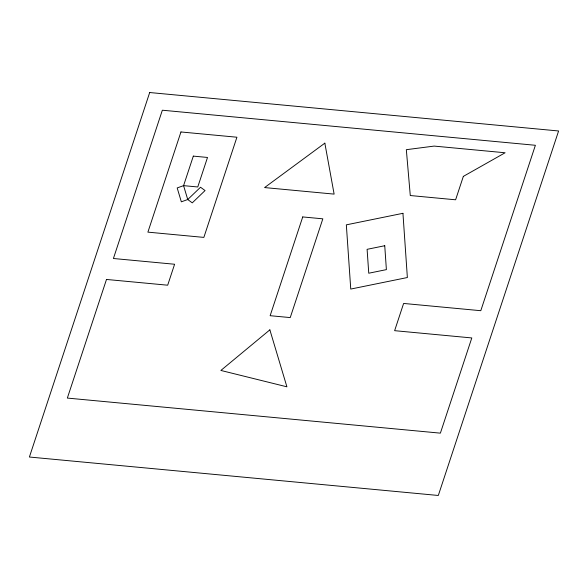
<?xml version="1.0" encoding="UTF-8"?>
<svg xmlns="http://www.w3.org/2000/svg" width="588" height="588" viewBox="0 0 588 588"><rect width="100%" height="100%" fill="white"/><g stroke="black" fill="none" stroke-linecap="round" stroke-linejoin="round"><path stroke-width="0.88" d="M149.69 92.529L29.4 457.023L438.31 495.471L558.6 130.977L149.69 92.529M106.494 279.454L67.348 398.076L440.383 433.15L471.804 337.938L394.629 330.676L403.618 303.445L480.793 310.707L535.389 145.287L162.347 110.213L113.411 258.5L174.599 264.247L167.683 285.202L106.494 279.454M180.95 131.962L147.889 232.135L203.86 237.398L236.92 137.224L180.95 131.962M193.32 156.114L183.574 185.639L187.734 199.523L192.269 202.853L205.058 190.556L200.523 187.234L187.734 199.523L181.339 201.824L177.186 187.939L183.574 185.639L197.766 186.977L207.513 157.452L193.32 156.114M302.732 216.935L270.142 315.697L290.244 317.586L322.834 218.824L302.732 216.935M463.344 176.385L455.612 199.795L410.284 195.532L406.33 149.683L434.165 146.089L505.114 152.762L463.344 176.385M269.863 329.853L220.875 370.447L286.907 386.816L269.863 329.853M324.841 143.156L264.593 187.572L334.124 194.114L324.841 143.156M402.942 213.312L346.332 224.844L350.757 289.061L407.366 277.529L402.942 213.312M384.743 245.733L367.103 249.327L368.75 273.222L386.389 269.627L384.743 245.733"/></g></svg>
